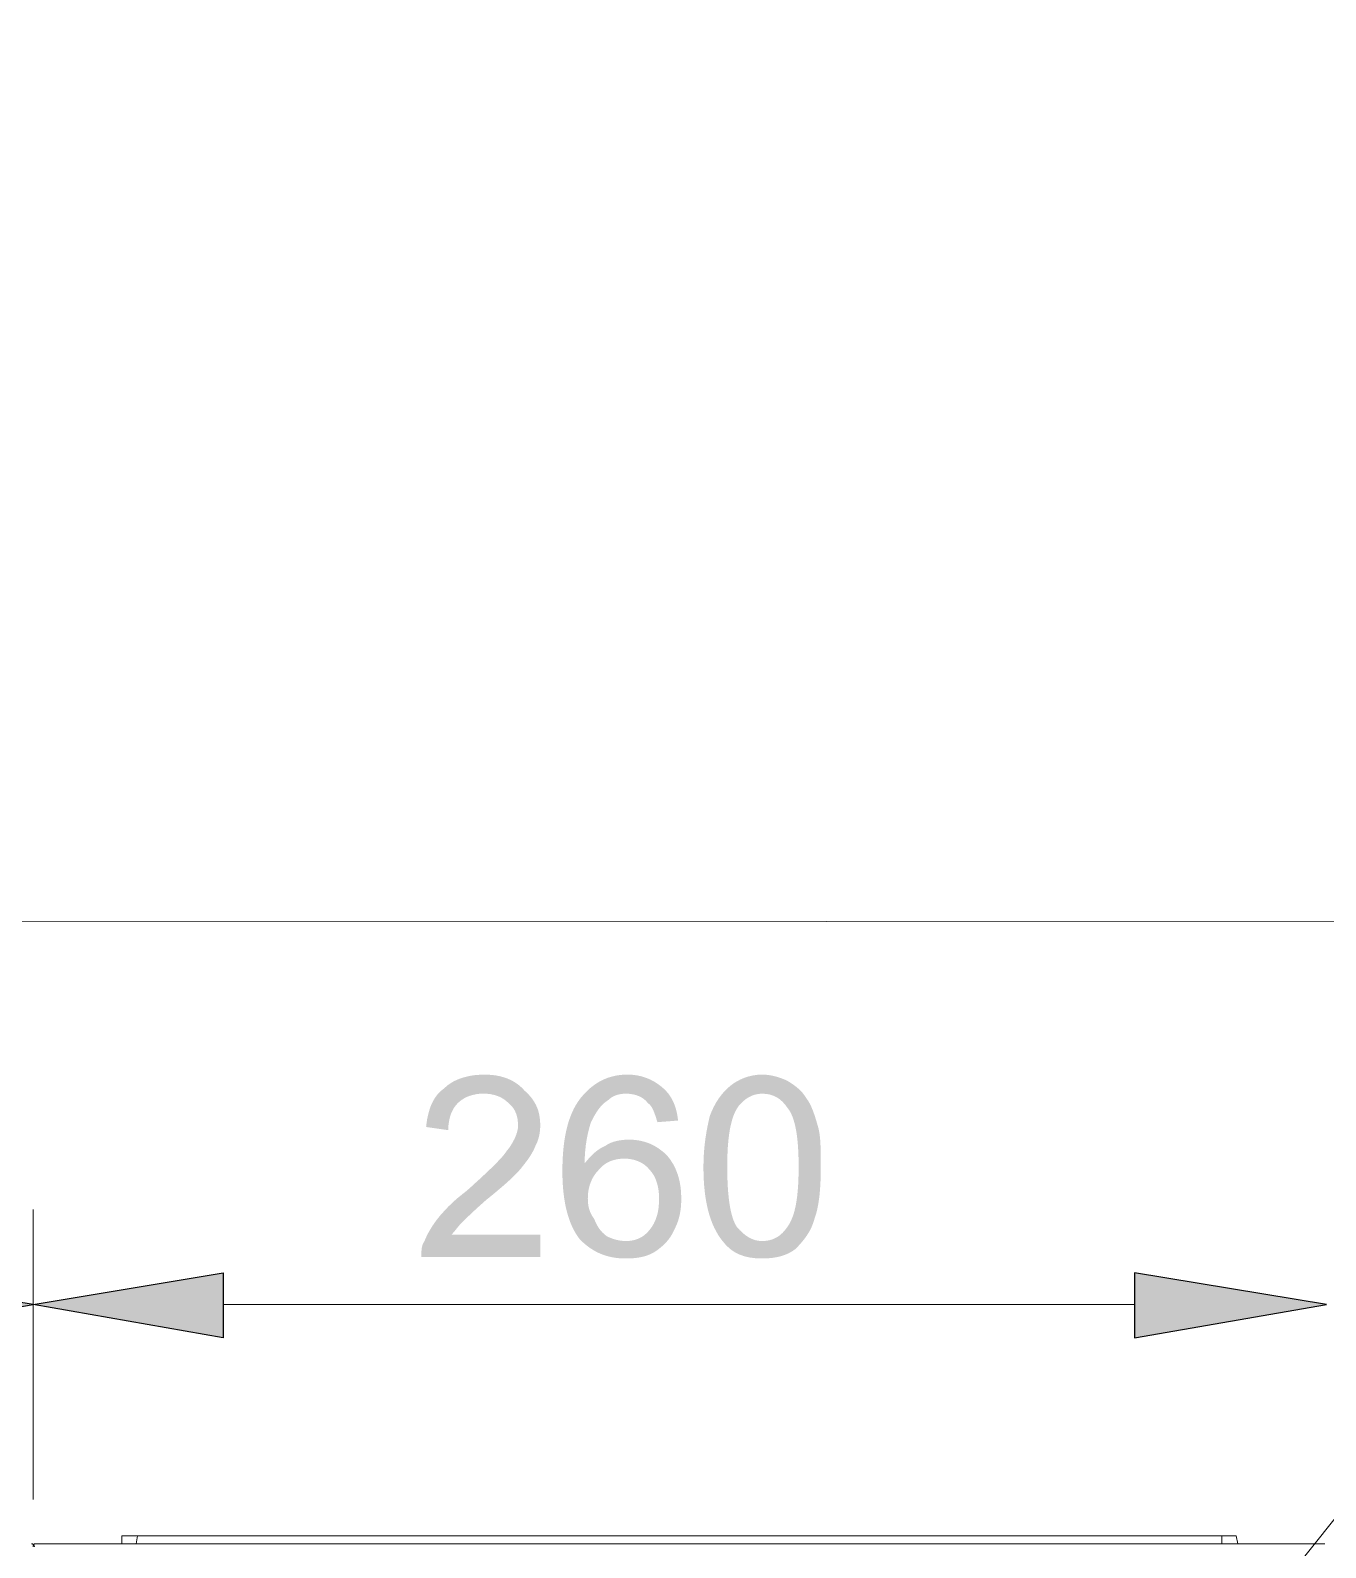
# Model space of a CAD drawing. Header units: metres. Extents: x 2999 to 3164, y 1641 to 1678.
# Drawn here: x 3007.988 to 3009.256, y 1657.744 to 1659.23 of the extents above; entities that cross this region are included whole.
import ezdxf

# ---------------------------------------------------------------- set-up
doc = ezdxf.new("R2010")
doc.units = ezdxf.units.M

msp = doc.modelspace()

# ---------------------------------------------------------------- hatches: boundary and pattern name
at = {"true_color": 0x00001e}
h = msp.add_hatch(color=30, dxfattribs=at)
h.paths.add_polyline_path([(3008.4873, 1658.0509), (3008.4873, 1658.0292), (3008.3709, 1658.0292), (3008.3709, 1658.0292), (3008.3709, 1658.03), (3008.3709, 1658.0307), (3008.3709, 1658.0314), (3008.3709, 1658.0322), (3008.3709, 1658.0329), (3008.3709, 1658.0336), (3008.371, 1658.0343), (3008.371, 1658.0349), (3008.3711, 1658.0356), (3008.3711, 1658.0362), (3008.3712, 1658.0369), (3008.3713, 1658.0375), (3008.3714, 1658.0382), (3008.3715, 1658.0388), (3008.3717, 1658.0394), (3008.3718, 1658.04), (3008.372, 1658.0406), (3008.3722, 1658.0412), (3008.3724, 1658.0418), (3008.3727, 1658.0424), (3008.373, 1658.043), (3008.3733, 1658.0435), (3008.3736, 1658.0441), (3008.374, 1658.0447), (3008.3744, 1658.0457), (3008.3748, 1658.0466), (3008.3752, 1658.0476), (3008.3757, 1658.0486), (3008.3761, 1658.0496), (3008.3766, 1658.0505), (3008.3771, 1658.0515), (3008.3776, 1658.0525), (3008.3782, 1658.0534), (3008.3787, 1658.0544), (3008.3793, 1658.0554), (3008.3798, 1658.0563), (3008.3804, 1658.0573), (3008.381, 1658.0583), (3008.3816, 1658.0593), (3008.3823, 1658.0602), (3008.3829, 1658.0612), (3008.3836, 1658.0622), (3008.3843, 1658.0631), (3008.385, 1658.0641), (3008.3857, 1658.0651), (3008.3865, 1658.066), (3008.3872, 1658.067), (3008.388, 1658.068), (3008.3888, 1658.069), (3008.3896, 1658.07), (3008.3904, 1658.071), (3008.3913, 1658.072), (3008.3923, 1658.073), (3008.3932, 1658.0741), (3008.3942, 1658.0751), (3008.3952, 1658.0762), (3008.3963, 1658.0773), (3008.3973, 1658.0784), (3008.3985, 1658.0795), (3008.3996, 1658.0806), (3008.4008, 1658.0817), (3008.402, 1658.0828), (3008.4032, 1658.084), (3008.4045, 1658.0851), (3008.4058, 1658.0863), (3008.4072, 1658.0874), (3008.4086, 1658.0886), (3008.41, 1658.0897), (3008.4114, 1658.0909), (3008.4129, 1658.092), (3008.4144, 1658.0932), (3008.4159, 1658.0944), (3008.4159, 1658.0944), (3008.4182, 1658.0965), (3008.4205, 1658.0985), (3008.4227, 1658.1006), (3008.4248, 1658.1025), (3008.4269, 1658.1044), (3008.429, 1658.1063), (3008.4309, 1658.1082), (3008.4329, 1658.1099), (3008.4347, 1658.1117), (3008.4365, 1658.1134), (3008.4383, 1658.1151), (3008.44, 1658.1167), (3008.4416, 1658.1183), (3008.4431, 1658.1198), (3008.4446, 1658.1213), (3008.446, 1658.1228), (3008.4474, 1658.1242), (3008.4486, 1658.1256), (3008.4498, 1658.1269), (3008.451, 1658.1282), (3008.452, 1658.1295), (3008.453, 1658.1308), (3008.4539, 1658.132), (3008.4547, 1658.1332), (3008.4555, 1658.1341), (3008.4562, 1658.1351), (3008.457, 1658.1361), (3008.4577, 1658.1372), (3008.4584, 1658.1382), (3008.459, 1658.1392), (3008.4597, 1658.1403), (3008.4603, 1658.1413), (3008.4609, 1658.1424), (3008.4614, 1658.1434), (3008.462, 1658.1445), (3008.4625, 1658.1456), (3008.4629, 1658.1466), (3008.4634, 1658.1477), (3008.4638, 1658.1488), (3008.4641, 1658.1498), (3008.4645, 1658.1509), (3008.4647, 1658.1519), (3008.465, 1658.153), (3008.4652, 1658.154), (3008.4654, 1658.155), (3008.4655, 1658.156), (3008.4655, 1658.157), (3008.4656, 1658.158), (3008.4656, 1658.1592), (3008.4655, 1658.1603), (3008.4654, 1658.1614), (3008.4653, 1658.1625), (3008.4652, 1658.1636), (3008.465, 1658.1647), (3008.4648, 1658.1657), (3008.4645, 1658.1667), (3008.4643, 1658.1677), (3008.464, 1658.1687), (3008.4636, 1658.1697), (3008.4632, 1658.1706), (3008.4628, 1658.1715), (3008.4624, 1658.1724), (3008.4619, 1658.1733), (3008.4614, 1658.1741), (3008.4609, 1658.1749), (3008.4603, 1658.1757), (3008.4597, 1658.1764), (3008.4591, 1658.1771), (3008.4584, 1658.1778), (3008.4577, 1658.1785), (3008.457, 1658.1791), (3008.4563, 1658.1797), (3008.4563, 1658.1797), (3008.4555, 1658.1805), (3008.4547, 1658.1812), (3008.4539, 1658.1819), (3008.453, 1658.1826), (3008.4522, 1658.1832), (3008.4513, 1658.1838), (3008.4504, 1658.1844), (3008.4495, 1658.1849), (3008.4485, 1658.1854), (3008.4476, 1658.1859), (3008.4466, 1658.1863), (3008.4456, 1658.1867), (3008.4446, 1658.1871), (3008.4435, 1658.1874), (3008.4424, 1658.1877), (3008.4413, 1658.188), (3008.4402, 1658.1882), (3008.439, 1658.1885), (3008.4378, 1658.1886), (3008.4366, 1658.1888), (3008.4354, 1658.1889), (3008.4341, 1658.189), (3008.4328, 1658.189), (3008.4314, 1658.189), (3008.4314, 1658.189), (3008.4303, 1658.189), (3008.4291, 1658.189), (3008.4279, 1658.1889), (3008.4268, 1658.1888), (3008.4256, 1658.1886), (3008.4245, 1658.1885), (3008.4234, 1658.1882), (3008.4222, 1658.188), (3008.4211, 1658.1877), (3008.42, 1658.1874), (3008.4189, 1658.1871), (3008.4178, 1658.1867), (3008.4168, 1658.1863), (3008.4157, 1658.1859), (3008.4147, 1658.1854), (3008.4137, 1658.1849), (3008.4127, 1658.1844), (3008.4118, 1658.1838), (3008.4109, 1658.1832), (3008.4099, 1658.1826), (3008.4091, 1658.1819), (3008.4082, 1658.1812), (3008.4074, 1658.1805), (3008.4066, 1658.1797), (3008.4066, 1658.1797), (3008.4058, 1658.1789), (3008.4051, 1658.1781), (3008.4044, 1658.1773), (3008.4038, 1658.1764), (3008.4031, 1658.1755), (3008.4025, 1658.1745), (3008.402, 1658.1735), (3008.4014, 1658.1725), (3008.4009, 1658.1715), (3008.4005, 1658.1705), (3008.4, 1658.1694), (3008.3996, 1658.1683), (3008.3992, 1658.1672), (3008.3989, 1658.166), (3008.3986, 1658.1648), (3008.3983, 1658.1636), (3008.3981, 1658.1624), (3008.3979, 1658.1612), (3008.3977, 1658.1599), (3008.3975, 1658.1586), (3008.3974, 1658.1573), (3008.3973, 1658.156), (3008.3973, 1658.1547), (3008.3973, 1658.1533), (3008.3973, 1658.1533), (3008.3756, 1658.1564), (3008.3756, 1658.1564), (3008.3758, 1658.1584), (3008.376, 1658.1603), (3008.3763, 1658.1622), (3008.3766, 1658.1641), (3008.377, 1658.1659), (3008.3774, 1658.1677), (3008.3778, 1658.1695), (3008.3783, 1658.1713), (3008.3788, 1658.173), (3008.3793, 1658.1747), (3008.3799, 1658.1764), (3008.3806, 1658.178), (3008.3813, 1658.1796), (3008.3821, 1658.1811), (3008.3829, 1658.1826), (3008.3837, 1658.184), (3008.3846, 1658.1854), (3008.3856, 1658.1868), (3008.3866, 1658.1881), (3008.3877, 1658.1893), (3008.3888, 1658.1905), (3008.39, 1658.1916), (3008.3913, 1658.1927), (3008.3926, 1658.1937), (3008.3938, 1658.1948), (3008.3951, 1658.1959), (3008.3963, 1658.197), (3008.3977, 1658.198), (3008.399, 1658.1989), (3008.4005, 1658.1998), (3008.4019, 1658.2007), (3008.4034, 1658.2015), (3008.405, 1658.2022), (3008.4066, 1658.2029), (3008.4082, 1658.2036), (3008.4099, 1658.2042), (3008.4116, 1658.2047), (3008.4134, 1658.2052), (3008.4152, 1658.2057), (3008.417, 1658.2061), (3008.4189, 1658.2065), (3008.4208, 1658.2068), (3008.4227, 1658.2071), (3008.4247, 1658.2073), (3008.4267, 1658.2074), (3008.4288, 1658.2076), (3008.4309, 1658.2076), (3008.433, 1658.2077), (3008.4349, 1658.2076), (3008.4368, 1658.2076), (3008.4387, 1658.2074), (3008.4406, 1658.2073), (3008.4424, 1658.207), (3008.4443, 1658.2068), (3008.4461, 1658.2064), (3008.4479, 1658.2061), (3008.4496, 1658.2056), (3008.4513, 1658.2051), (3008.453, 1658.2046), (3008.4547, 1658.204), (3008.4563, 1658.2033), (3008.4579, 1658.2026), (3008.4595, 1658.2018), (3008.461, 1658.201), (3008.4625, 1658.2001), (3008.464, 1658.1991), (3008.4654, 1658.1981), (3008.4667, 1658.1971), (3008.4681, 1658.1959), (3008.4694, 1658.1947), (3008.4706, 1658.1935), (3008.4718, 1658.1921), (3008.4718, 1658.1921), (3008.4731, 1658.191), (3008.4744, 1658.1898), (3008.4756, 1658.1886), (3008.4767, 1658.1873), (3008.4778, 1658.1861), (3008.4788, 1658.1848), (3008.4797, 1658.1836), (3008.4806, 1658.1823), (3008.4815, 1658.1809), (3008.4822, 1658.1796), (3008.483, 1658.1782), (3008.4836, 1658.1768), (3008.4842, 1658.1754), (3008.4848, 1658.174), (3008.4853, 1658.1725), (3008.4857, 1658.171), (3008.4861, 1658.1695), (3008.4864, 1658.1679), (3008.4867, 1658.1663), (3008.4869, 1658.1647), (3008.4871, 1658.1631), (3008.4872, 1658.1614), (3008.4873, 1658.1597), (3008.4873, 1658.158), (3008.4873, 1658.157), (3008.4873, 1658.1561), (3008.4872, 1658.1552), (3008.4872, 1658.1542), (3008.4871, 1658.1533), (3008.487, 1658.1524), (3008.4869, 1658.1516), (3008.4868, 1658.1507), (3008.4866, 1658.1498), (3008.4865, 1658.149), (3008.4863, 1658.1482), (3008.4861, 1658.1473), (3008.4859, 1658.1465), (3008.4857, 1658.1457), (3008.4855, 1658.1449), (3008.4852, 1658.1441), (3008.485, 1658.1433), (3008.4847, 1658.1425), (3008.4844, 1658.1417), (3008.4841, 1658.1409), (3008.4837, 1658.1402), (3008.4834, 1658.1394), (3008.483, 1658.1386), (3008.4826, 1658.1378), (3008.4822, 1658.1369), (3008.4818, 1658.1359), (3008.4814, 1658.135), (3008.481, 1658.1341), (3008.4805, 1658.1331), (3008.48, 1658.1322), (3008.4795, 1658.1314), (3008.479, 1658.1305), (3008.4785, 1658.1296), (3008.478, 1658.1287), (3008.4774, 1658.1278), (3008.4768, 1658.127), (3008.4762, 1658.1261), (3008.4756, 1658.1252), (3008.475, 1658.1243), (3008.4744, 1658.1235), (3008.4737, 1658.1226), (3008.473, 1658.1217), (3008.4724, 1658.1208), (3008.4716, 1658.1199), (3008.4709, 1658.1189), (3008.4702, 1658.118), (3008.4694, 1658.1171), (3008.4687, 1658.1161), (3008.4687, 1658.1161), (3008.4679, 1658.1151), (3008.467, 1658.1141), (3008.4661, 1658.113), (3008.4651, 1658.112), (3008.464, 1658.1109), (3008.4629, 1658.1097), (3008.4617, 1658.1086), (3008.4605, 1658.1074), (3008.4592, 1658.1061), (3008.4579, 1658.1049), (3008.4565, 1658.1036), (3008.4551, 1658.1023), (3008.4536, 1658.101), (3008.4521, 1658.0997), (3008.4505, 1658.0983), (3008.4489, 1658.0969), (3008.4472, 1658.0955), (3008.4455, 1658.0941), (3008.4438, 1658.0926), (3008.442, 1658.0911), (3008.4402, 1658.0896), (3008.4383, 1658.0881), (3008.4365, 1658.0866), (3008.4345, 1658.0851), (3008.4345, 1658.0851), (3008.433, 1658.0837), (3008.4315, 1658.0824), (3008.4301, 1658.0811), (3008.4287, 1658.0799), (3008.4274, 1658.0787), (3008.4261, 1658.0775), (3008.4248, 1658.0763), (3008.4236, 1658.0752), (3008.4224, 1658.0741), (3008.4213, 1658.0731), (3008.4202, 1658.0721), (3008.4192, 1658.0711), (3008.4182, 1658.0701), (3008.4172, 1658.0692), (3008.4163, 1658.0683), (3008.4154, 1658.0675), (3008.4146, 1658.0666), (3008.4138, 1658.0659), (3008.413, 1658.0651), (3008.4123, 1658.0644), (3008.4116, 1658.0637), (3008.4109, 1658.063), (3008.4103, 1658.0624), (3008.4097, 1658.0618), (3008.4097, 1658.0618), (3008.4093, 1658.0614), (3008.4089, 1658.061), (3008.4085, 1658.0605), (3008.4081, 1658.0601), (3008.4078, 1658.0597), (3008.4074, 1658.0592), (3008.407, 1658.0587), (3008.4066, 1658.0583), (3008.4062, 1658.0578), (3008.4058, 1658.0573), (3008.4054, 1658.0568), (3008.405, 1658.0563), (3008.4047, 1658.0559), (3008.4043, 1658.0554), (3008.4039, 1658.0549), (3008.4035, 1658.0544), (3008.4031, 1658.0539), (3008.4027, 1658.0535), (3008.4023, 1658.053), (3008.4019, 1658.0526), (3008.4016, 1658.0521), (3008.4012, 1658.0517), (3008.4008, 1658.0513), (3008.4004, 1658.0509), (3008.4004, 1658.0509), (3008.4873, 1658.0509), (3008.4004, 1658.0509)])
edge = h.paths.add_edge_path()
edge.add_line((3008.6223, 1658.1627), (3008.6021, 1658.1611))
edge.add_spline(control_points=[(3008.6021, 1658.1611), (3008.599, 1658.1704), (3008.5975, 1658.1766), (3008.5928, 1658.1797), (3008.5928, 1658.1797), (3008.5882, 1658.1859), (3008.5804, 1658.189), (3008.5711, 1658.189), (3008.5711, 1658.189), (3008.5649, 1658.189), (3008.5587, 1658.1875), (3008.554, 1658.1828), (3008.554, 1658.1828), (3008.5463, 1658.1782), (3008.5416, 1658.1704), (3008.537, 1658.1611), (3008.537, 1658.1611), (3008.5339, 1658.1518), (3008.5308, 1658.1378), (3008.5308, 1658.1208), (3008.5308, 1658.1208), (3008.537, 1658.1285), (3008.5432, 1658.1347), (3008.5509, 1658.1378), (3008.5509, 1658.1378), (3008.5571, 1658.1425), (3008.5664, 1658.144), (3008.5742, 1658.144), (3008.5742, 1658.144), (3008.5882, 1658.144), (3008.6006, 1658.1394), (3008.6115, 1658.1285), (3008.6115, 1658.1285), (3008.6208, 1658.1176), (3008.6254, 1658.1037), (3008.6254, 1658.0866), (3008.6254, 1658.0866), (3008.6254, 1658.0757), (3008.6239, 1658.0664), (3008.6192, 1658.0571), (3008.6192, 1658.0571), (3008.6146, 1658.0463), (3008.6083, 1658.04), (3008.599, 1658.0338), (3008.599, 1658.0338), (3008.5913, 1658.0292), (3008.582, 1658.0276), (3008.5711, 1658.0276), (3008.5711, 1658.0276), (3008.5525, 1658.0276), (3008.5385, 1658.0338), (3008.5261, 1658.0463), (3008.5261, 1658.0463), (3008.5152, 1658.0602), (3008.509, 1658.082), (3008.509, 1658.113), (3008.509, 1658.113), (3008.509, 1658.1471), (3008.5152, 1658.172), (3008.5292, 1658.1875), (3008.5292, 1658.1875), (3008.5401, 1658.1999), (3008.554, 1658.2077), (3008.5727, 1658.2077), (3008.5727, 1658.2077), (3008.5866, 1658.2077), (3008.5975, 1658.203), (3008.6068, 1658.1952), (3008.6068, 1658.1952), (3008.6161, 1658.1875), (3008.6208, 1658.1766), (3008.6223, 1658.1627)], knot_values=[0, 0, 0, 0, 0.013889, 0.013889, 0.013889, 0.013889, 0.027778, 0.027778, 0.027778, 0.027778, 0.041667, 0.041667, 0.041667, 0.041667, 0.055556, 0.055556, 0.055556, 0.055556, 0.069444, 0.069444, 0.069444, 0.069444, 0.083333, 0.083333, 0.083333, 0.083333, 0.097222, 0.097222, 0.097222, 0.097222, 0.111111, 0.111111, 0.111111, 0.111111, 0.125, 0.125, 0.125, 0.125, 0.138889, 0.138889, 0.138889, 0.138889, 0.152778, 0.152778, 0.152778, 0.152778, 0.166667, 0.166667, 0.166667, 0.166667, 0.180556, 0.180556, 0.180556, 0.180556, 0.194444, 0.194444, 0.194444, 0.194444, 0.208333, 0.208333, 0.208333, 0.208333, 0.222222, 0.222222, 0.222222, 0.222222, 0.236111, 0.236111, 0.236111, 0.236111, 1, 1, 1, 1], degree=3, periodic=0)
edge = h.paths.add_edge_path()
edge.add_spline(control_points=[(3008.5339, 1658.0866), (3008.5339, 1658.0788), (3008.5354, 1658.0726), (3008.5401, 1658.0664), (3008.5401, 1658.0664), (3008.5432, 1658.0587), (3008.5463, 1658.054), (3008.5525, 1658.0494), (3008.5525, 1658.0494), (3008.5587, 1658.0463), (3008.5649, 1658.0447), (3008.5711, 1658.0447), (3008.5711, 1658.0447), (3008.5804, 1658.0447), (3008.5882, 1658.0478), (3008.5944, 1658.0556), (3008.5944, 1658.0556), (3008.6006, 1658.0633), (3008.6037, 1658.0726), (3008.6037, 1658.0866), (3008.6037, 1658.0866), (3008.6037, 1658.0975), (3008.6006, 1658.1083), (3008.5944, 1658.1145), (3008.5944, 1658.1145), (3008.5882, 1658.1223), (3008.5789, 1658.1254), (3008.5696, 1658.1254), (3008.5696, 1658.1254), (3008.5602, 1658.1254), (3008.5509, 1658.1223), (3008.5447, 1658.1145), (3008.5447, 1658.1145), (3008.5385, 1658.1083), (3008.5339, 1658.099), (3008.5339, 1658.0866)], knot_values=[0, 0, 0, 0, 0.027778, 0.027778, 0.027778, 0.027778, 0.055556, 0.055556, 0.055556, 0.055556, 0.083333, 0.083333, 0.083333, 0.083333, 0.111111, 0.111111, 0.111111, 0.111111, 0.138889, 0.138889, 0.138889, 0.138889, 0.166667, 0.166667, 0.166667, 0.166667, 0.194444, 0.194444, 0.194444, 0.194444, 0.222222, 0.222222, 0.222222, 0.222222, 1, 1, 1, 1], degree=3, periodic=0)
edge = h.paths.add_edge_path()
edge.add_spline(control_points=[(3008.6471, 1658.1176), (3008.6471, 1658.1378), (3008.6503, 1658.1549), (3008.6534, 1658.1673), (3008.6534, 1658.1673), (3008.658, 1658.1797), (3008.6642, 1658.189), (3008.6735, 1658.1968), (3008.6735, 1658.1968), (3008.6813, 1658.203), (3008.6922, 1658.2077), (3008.7046, 1658.2077), (3008.7046, 1658.2077), (3008.7139, 1658.2077), (3008.7232, 1658.2046), (3008.7294, 1658.2015), (3008.7294, 1658.2015), (3008.7372, 1658.1968), (3008.7434, 1658.1921), (3008.748, 1658.1844), (3008.748, 1658.1844), (3008.7527, 1658.1782), (3008.7558, 1658.1689), (3008.7589, 1658.158), (3008.7589, 1658.158), (3008.762, 1658.1487), (3008.762, 1658.1347), (3008.762, 1658.1176), (3008.762, 1658.1176), (3008.762, 1658.0959), (3008.7604, 1658.0788), (3008.7558, 1658.0664), (3008.7558, 1658.0664), (3008.7527, 1658.054), (3008.7449, 1658.0447), (3008.7372, 1658.0369), (3008.7372, 1658.0369), (3008.7294, 1658.0307), (3008.7185, 1658.0276), (3008.7046, 1658.0276), (3008.7046, 1658.0276), (3008.6875, 1658.0276), (3008.6751, 1658.0323), (3008.6658, 1658.0447), (3008.6658, 1658.0447), (3008.6534, 1658.0602), (3008.6471, 1658.0835), (3008.6471, 1658.1176)], knot_values=[0, 0, 0, 0, 0.020833, 0.020833, 0.020833, 0.020833, 0.041667, 0.041667, 0.041667, 0.041667, 0.0625, 0.0625, 0.0625, 0.0625, 0.083333, 0.083333, 0.083333, 0.083333, 0.104167, 0.104167, 0.104167, 0.104167, 0.125, 0.125, 0.125, 0.125, 0.145833, 0.145833, 0.145833, 0.145833, 0.166667, 0.166667, 0.166667, 0.166667, 0.1875, 0.1875, 0.1875, 0.1875, 0.208333, 0.208333, 0.208333, 0.208333, 0.229167, 0.229167, 0.229167, 0.229167, 1, 1, 1, 1], degree=3, periodic=0)
edge = h.paths.add_edge_path()
edge.add_spline(control_points=[(3008.6704, 1658.1176), (3008.6704, 1658.0882), (3008.6735, 1658.068), (3008.6797, 1658.0587), (3008.6797, 1658.0587), (3008.6875, 1658.0494), (3008.6953, 1658.0447), (3008.7046, 1658.0447), (3008.7046, 1658.0447), (3008.7154, 1658.0447), (3008.7232, 1658.0494), (3008.7294, 1658.0587), (3008.7294, 1658.0587), (3008.7372, 1658.0695), (3008.7403, 1658.0882), (3008.7403, 1658.1176), (3008.7403, 1658.1176), (3008.7403, 1658.1456), (3008.7372, 1658.1658), (3008.7294, 1658.1751), (3008.7294, 1658.1751), (3008.7232, 1658.1844), (3008.7154, 1658.189), (3008.7046, 1658.189), (3008.7046, 1658.189), (3008.6953, 1658.189), (3008.6875, 1658.1844), (3008.6813, 1658.1766), (3008.6813, 1658.1766), (3008.6735, 1658.1658), (3008.6704, 1658.1456), (3008.6704, 1658.1176)], knot_values=[0, 0, 0, 0, 0.03125, 0.03125, 0.03125, 0.03125, 0.0625, 0.0625, 0.0625, 0.0625, 0.09375, 0.09375, 0.09375, 0.09375, 0.125, 0.125, 0.125, 0.125, 0.15625, 0.15625, 0.15625, 0.15625, 0.1875, 0.1875, 0.1875, 0.1875, 0.21875, 0.21875, 0.21875, 0.21875, 1, 1, 1, 1], degree=3, periodic=0)
at = {"true_color": 0x000096}
for points in [[(3007.8013, 1658.0137), (3007.8013, 1657.95), (3007.9907, 1657.9826)], [(3008.1769, 1658.0137), (3008.1769, 1657.95), (3007.9907, 1657.9826)], [(3009.0693, 1658.0137), (3009.0693, 1657.95), (3009.2571, 1657.9826)]]:
    msp.add_hatch(color=150, dxfattribs=at).paths.add_polyline_path(points)

# ---------------------------------------------------------------- linework, layer by layer
at = {"color": 150, "linetype": 'Continuous', "lineweight": 20, "true_color": 0x000096}
for points in [[(3007.6927, 1655.8006), (3010.4272, 1659.2304), (3011.8721, 1659.2304)], [(3011.5971, 1658.3574), (3003.1091, 1658.3582), (3003.1091, 1658.3582)], [(3007.9907, 1657.7917), (3007.9907, 1658.0757), (3007.9907, 1658.0757)], [(3007.9907, 1657.7917), (3007.9907, 1658.0757), (3007.9907, 1658.0757)], [(3007.9907, 1657.7917), (3007.9907, 1658.0757), (3007.9907, 1658.0757)], [(3009.0693, 1657.9826), (3008.1769, 1657.9826), (3008.1769, 1657.9826)]]:
    msp.add_lwpolyline(points, dxfattribs=at)
at = {"color": 150, "linetype": 'Continuous', "lineweight": -2, "true_color": 0x000096}
for points in [[(3007.8013, 1658.0137), (3007.8013, 1657.95), (3007.9907, 1657.9826)], [(3008.1769, 1658.0137), (3008.1769, 1657.95), (3007.9907, 1657.9826)], [(3009.0693, 1658.0137), (3009.0693, 1657.95), (3009.2571, 1657.9826)]]:
    msp.add_lwpolyline(points, close=True, dxfattribs=at)
at = {"color": 7, "linetype": 'Continuous', "lineweight": 20, "true_color": 0x000007}
for points in [[(3008.0776, 1657.7483), (3008.0776, 1657.756), (3008.0931, 1657.756), (3008.0916, 1657.7483)], [(3009.1546, 1657.756), (3008.0931, 1657.756), (3008.0931, 1657.756)], [(3009.1546, 1657.7483), (3009.1546, 1657.756), (3009.1686, 1657.756), (3009.1702, 1657.7483)], [(3007.9922, 1657.7483), (3009.2555, 1657.7483), (3009.2555, 1657.7483)]]:
    msp.add_lwpolyline(points, dxfattribs=at)
for points in [[(3007.9922, 1657.7452), (3007.9922, 1657.7467), (3007.9907, 1657.7483), (3007.9891, 1657.7483)], [(3007.9938, 1657.7483), (3007.9907, 1657.7483), (3007.9907, 1657.7467), (3007.9907, 1657.7452)]]:
    msp.add_open_spline(points, degree=3, dxfattribs=at)

doc.saveas('drawing.dxf')
